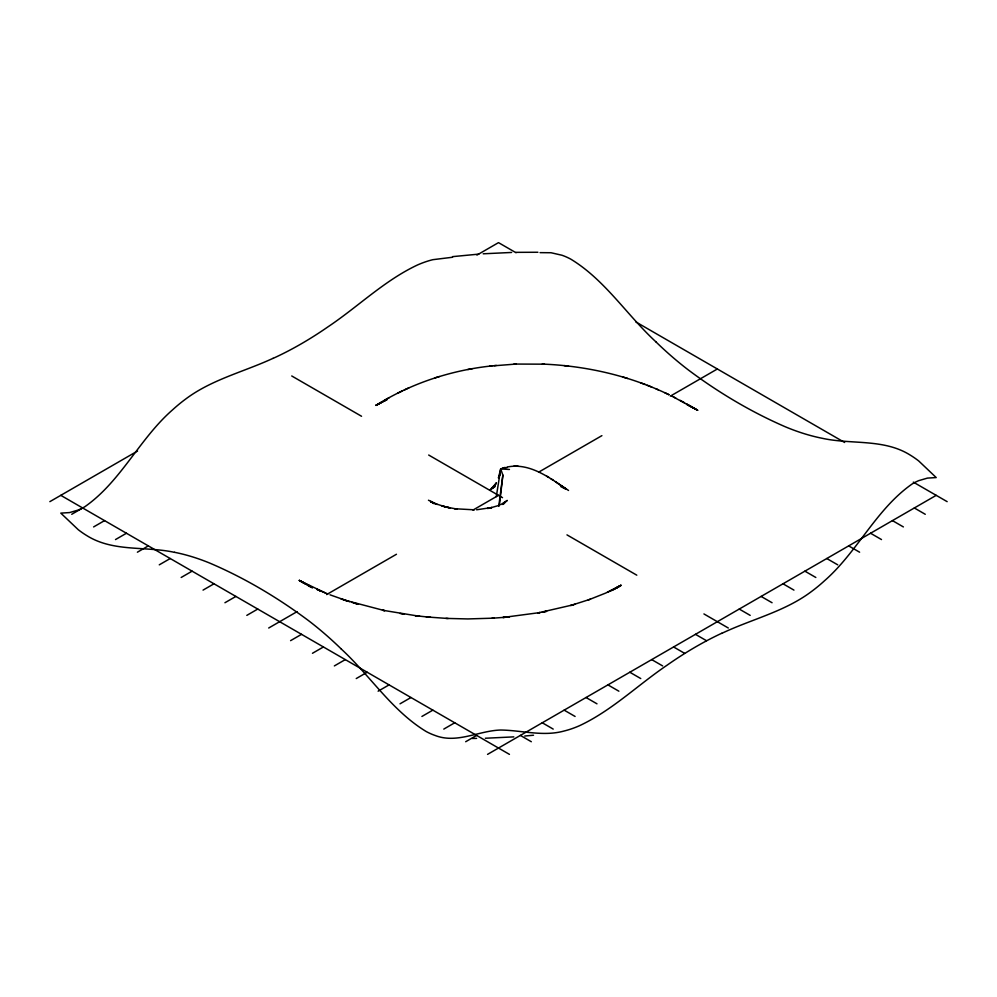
<?xml version="1.0" encoding="UTF-8"?>
<svg xmlns="http://www.w3.org/2000/svg" width="997" height="997" viewBox="0 0 997 997"><rect width="100%" height="100%" fill="white"/><g stroke="black" fill="none" stroke-linecap="round" stroke-linejoin="round"><path stroke-width="1.5" d="M499.372 505.591L502.874 475.133L500.693 468.926L505.068 467.406M502.874 475.133L498.749 506.376M496.307 496.606L500.693 468.926L509.442 469.462M500.693 468.926L498.5 477.638L499.746 474.896M498.5 478.111L499.809 474.46M496.307 482.884L494.126 486.312L496.307 483.096L489.751 490.262L495.222 486.449M503.61 503.772L505.068 502.089L503.61 503.697M502.874 504.494L507.249 500.419L500.693 504.669M491.932 365.887C450.968 370.248 410.876 383.421 375.944 405.393L386.886 399.623L375.944 405.368L382.512 401.754M612.308 590.411L621.056 585.289L605.74 593.053L588.23 599.995M49.85 501.653L137.561 451.018M476.952 255.07L498.5 242.632L516.01 252.74M71.734 514.29L82.676 507.972M93.618 526.927L104.56 520.608M115.502 539.564L126.445 533.245M137.387 552.201L148.329 545.882M159.271 564.838L170.225 558.519M181.167 577.475L192.109 571.156M203.052 590.112L213.994 583.793M224.936 602.736L235.878 596.43M246.82 615.373L257.762 609.055M268.704 628.01L297.106 611.622M326.642 594.561L396.457 554.257M472.989 510.065L498.5 495.347M538.779 472.092L601.889 435.652M670.358 396.121L717.354 368.99M290.588 640.647L301.53 634.329M312.472 653.284L323.414 646.966M334.356 665.921L345.298 659.603M356.241 678.558L367.183 672.24M378.125 691.195L389.079 684.877M400.021 703.82L410.963 697.514M421.905 716.457L432.848 710.138M443.79 729.094L454.732 722.775M465.674 741.731L476.616 735.412M487.558 754.368L936.208 495.347M384.692 400.271L389.079 397.791M614.488 588.928L621.056 585.289L610.114 591.059M402.202 390.974L397.828 393.142M384.692 400.682L386.886 399.635M607.921 592.093L612.308 590M721.728 633.382C751.526 619.212 784.739 611.672 811.458 591.533A130.345 75.261 -60 0 0 824.594 580.69C857.52 551.889 876.014 509.268 912.13 483.981A59.11 34.135 -60 0 1 918.698 480.654L927.459 478.099L936.208 477.563L918.698 460.938A82.988 47.918 60 0 0 909.949 454.919C883.604 438.518 851.413 444.687 822.4 438.319A298.302 172.232 60 0 1 785.2 426.741C751.015 411.898 718.75 392.644 688.902 370.373A281.603 162.586 60 0 1 656.063 342.008M404.396 389.927L408.77 387.92M273.078 358.309C243.904 371.869 211.601 379.483 185.542 399.149A130.345 75.261 -60 0 0 172.406 409.991C139.48 438.792 120.986 481.414 84.87 506.713A59.11 34.135 -60 0 1 78.302 510.028L69.541 512.583L60.792 513.119L78.302 529.743A82.988 47.918 60 0 0 87.051 535.763C113.396 552.164 145.587 545.995 174.6 552.363M590.423 599.185L570.72 605.503L575.095 604.219M498.5 505.541L489.751 508.071L487.558 508.458L491.932 507.523L476.616 509.766M435.028 377.875L439.415 376.53M572.914 604.88L537.894 612.956L540.087 612.557L502.874 617.492L509.442 616.894L507.249 617.081M544.462 611.722L546.643 611.311L542.268 612.133M472.242 368.728L467.855 369.526M507.249 467.007C530.429 462.384 550.469 478.523 568.539 490.462M502.874 468.042L507.249 467.543M452.538 256.64L478.809 254.123M489.751 366.123L516.01 364.067L544.462 364.167M494.126 365.637L496.307 365.413M533.52 735.225L524.758 736.023M505.068 617.293L491.932 618.252M540.087 252.64L551.029 252.74L561.972 255.244A78.115 45.102 60 0 1 570.72 259.108C605.079 279.92 626.901 315.164 656.076 341.983M483.184 253.799L511.635 252.453M513.816 736.883L485.365 738.241M494.126 618.14L467.855 618.938L445.971 618.389M513.816 364.167L516.01 364.067M452.538 257.251L432.848 259.681A137.947 79.648 -60 0 0 417.519 264.965C384.368 280.518 358.01 306.777 327.789 326.966A378.187 218.343 -60 0 1 273.078 358.384M516.01 252.353L537.894 252.266M474.422 509.828L454.732 508.744L456.913 509.068L445.971 507.037L435.028 503.547M472.242 738.453L476.616 738.403M513.816 466.197L518.191 466.26M542.268 364.067C586.037 365.787 629.693 375.707 669.211 394.812L664.825 392.731M448.164 618.501L426.28 616.931M430.654 617.317L415.338 615.722L419.712 616.221M564.152 365.625L568.539 366.086M417.519 615.959L382.512 610.226L384.692 610.675L345.298 600.306L349.685 601.677M402.202 613.84L404.396 614.189L400.021 613.479M443.79 506.464L450.357 507.984L441.596 505.828M354.06 603.011L358.434 604.294L351.866 602.35M627.624 378.474L623.25 377.14M329.982 594.81L347.492 600.992M343.118 599.571L345.298 600.294L340.924 598.811M640.759 382.873L645.134 384.468M651.702 387.048L647.315 385.303M325.608 593.065L299.349 580.453L312.472 587.943M327.789 593.95L316.847 589.314L321.233 591.246L319.04 590.286M560.875 486.673L566.346 489.066L563.056 487.583M437.222 504.47L428.461 500.22M656.076 388.855L658.269 389.802M435.028 503.597L430.654 501.516L433.944 503.659M686.709 404.421L695.47 409.007L671.392 395.871M564.152 488.069L566.346 489.153L561.972 486.287L566.346 489.166L564.152 487.869M432.848 502.613L430.654 501.466L432.848 502.812M308.098 585.152L310.291 586.261L299.349 580.453L305.905 584.23M673.586 396.956L675.767 398.09M688.902 405.53L697.651 410.266L686.709 403.959M680.153 400.358L684.528 402.738M308.098 585.476L310.291 586.722M693.276 407.761L697.651 410.266M299.349 580.416L303.724 582.921M635.874 321.944L844.621 442.469M913.314 482.124L947.15 501.653M914.324 507.972L925.266 514.29M892.44 520.608L903.382 526.927M870.555 533.245L881.498 539.564M848.671 545.882L859.613 552.201M826.775 558.519L837.729 564.838M804.891 571.156L815.833 577.475M783.006 583.793L793.948 590.112M761.122 596.43L772.064 602.736M739.238 609.055L750.18 615.373M291.735 375.969L361.55 416.272M428.685 455.031L502.525 497.665M566.981 534.878L636.796 575.182M703.932 613.94L728.296 628.01M695.47 634.329L706.412 640.647M673.586 646.966L684.528 653.284M651.702 659.603L662.644 665.921M629.817 672.24L640.759 678.558M607.921 684.877L618.875 691.195M586.037 697.514L596.979 703.82M564.152 710.138L575.095 716.457M542.268 722.775L553.21 729.094M520.384 735.412L531.326 741.731M60.792 495.347L509.442 754.368M546.643 476.117L548.836 477.401M551.029 478.809L553.21 480.218M561.972 486.249L555.404 481.688M340.924 648.698C370.099 675.517 391.921 710.774 426.28 731.574A78.115 45.102 60 0 0 435.028 735.437C457 744.024 478.71 730.639 500.693 730.028C521.83 730.303 543.203 736.833 564.152 731A137.947 79.648 -60 0 0 579.481 725.716C611.846 710.574 637.669 685.113 667.018 665.236A378.648 218.617 -60 0 1 721.741 633.257M174.587 552.313A296.109 170.961 60 0 1 209.619 563.031C244.639 577.924 277.602 597.602 308.098 620.308A281.603 162.586 60 0 1 340.937 648.673M494.126 486.773L491.932 488.368L494.126 486.773M618.875 586.56L616.682 587.769L618.875 586.585"/></g></svg>
